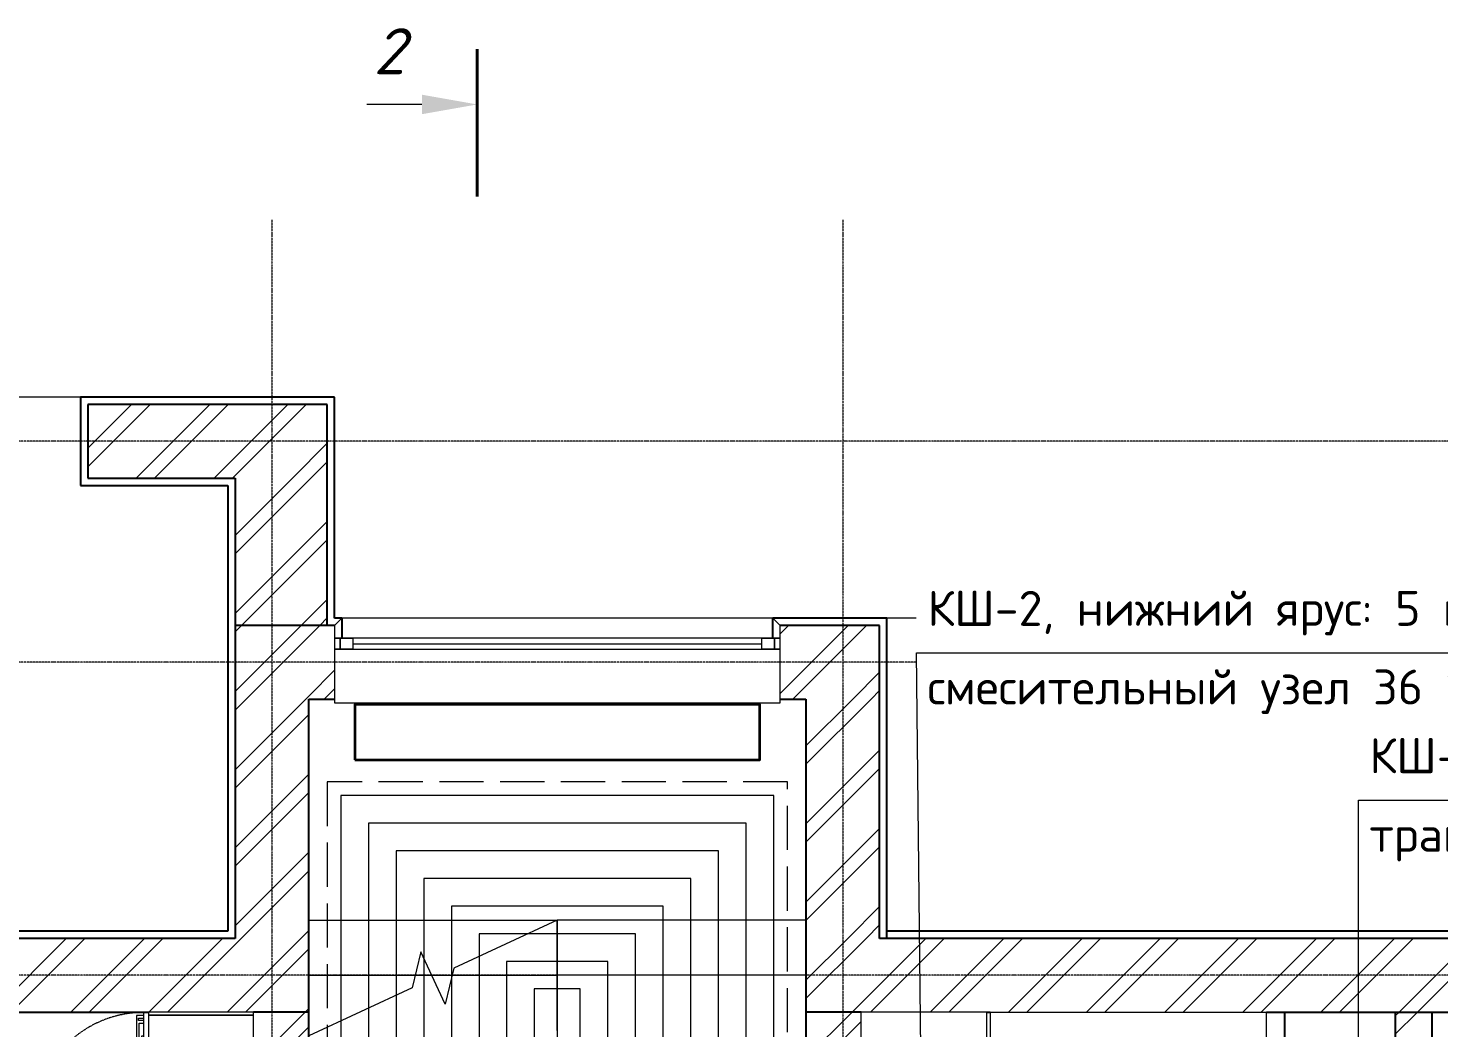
# Model space of a CAD drawing. Header units: millimetres. Extents: x -5016 to 22834, y -6019 to 18943.
# Drawn here: x 8177 to 15836, y 13514 to 18943 of the extents above; entities that cross this region are included whole.
import ezdxf
from ezdxf.enums import TextEntityAlignment as Align

# ---------------------------------------------------------------- set-up
doc = ezdxf.new("R2010")
doc.units = ezdxf.units.MM
for name, pattern in [('ОВ_ШТРИХ', [330, 240, -90]), ('Осевая 12-2-2', [16, 12, -2, 0, -2]), ('Пунктир 2-1_5', [3.5, 2, -1.5]), ('Сверху', [3.96875, 2.38125, -1.5875])]:
    doc.linetypes.add(name, pattern=pattern)
for name, color, linetype, lineweight in [('A-AREA-IDEN', 8, 'Continuous', 13), ('A-FLOR', 9, 'Continuous', 13), ('A-GLAZ', 8, 'Continuous', 13), ('A-WALL', 8, 'Continuous', 13), ('A-WALL-PATT', 8, 'Continuous', 13), ('G-ANNO-SYMB', 8, 'Continuous', 13), ('I-FURN', 9, 'Continuous', 13), ('M-EQPM', 9, 'Continuous', 13), ('S-GRID', 8, 'Continuous', 13), ('S-STRS', 9, 'Continuous', 13), ('АР_подложка', 8, 'Continuous', 13), ('ОВ_выноски', 7, 'Continuous', 18), ('ОВ_марки', 7, 'Continuous', 18), ('ОВ_приборы', 7, 'Continuous', 35), ('ОВ_Т11', 6, 'Continuous', 35), ('ОВ_Т21', 4, 'Continuous', 35), ('ОВ_ТП', 1, 'Continuous', 13)]:
    doc.layers.add(name, color=color, linetype=linetype, lineweight=lineweight)
doc.styles.add('GOST', font='isocpeur.ttf', dxfattribs={"width": 0.9})
doc.styles.add('GOST Common', font='GOST_Common.ttf', dxfattribs={"height": 300})
doc.styles.add('ISOCPEUR_I', font='isocpeui.ttf', dxfattribs={"height": 250})
pattern_1 = [(45, (0, 0), (-212.132, 212.132), []), (45, (0, 100), (-212.132, 212.132), [])]

# ---------------------------------------------------------------- blocks, each defined once
blk = doc.blocks.new('INT 02 Пенал - x4-1563996-Этаж 1 - Планировка')
at = {"layer": 'I-FURN'}
for p, q in [((-284, 0), (-300, 0)), ((-300, 0), (-300, -570)), ((-284, -570), (-284, 0)), ((284, 0), (-284, 0)), ((-284, 0), (-284, -570)), ((300, 0), (284, 0)), ((284, 0), (284, -570)), ((284, -570), (284, 0)), ((300, -570), (300, 0)), ((-300, -570), (-284, -570)), ((-298, -570), (-298, -595)), ((298, -595), (-298, -595)), ((-284, -570), (284, -570)), ((-266.5, -625), (-266.5, -595)), ((-253.5, -595), (-253.5, -625)), ((-92.5, -595), (-92.5, -620)), ((-62.5, -620), (-62.5, -598)), ((62.5, -598), (62.5, -620)), ((92.5, -620), (92.5, -595)), ((284, -570), (300, -570)), ((298, -595), (298, -570)), ((-253.5, -625), (-266.5, -625))]:
    blk.add_line(p, q, dxfattribs=at)
at = {"layer": 'I-FURN', "color": 8, "linetype": 'Сверху', "true_color": 0x808080}
blk.add_line((298, -595), (298, -1191), dxfattribs=at)
blk.add_arc((298, -595), 596, 180, 270, dxfattribs=at)
blk = doc.blocks.new('INT 02 ОБ - Духовка встроенная-1566567-Этаж 1 - Планировка')
at = {"layer": 'M-EQPM'}
for p, q in [((-283, -595), (-285, -595)), ((-267, -595), (-267, -635)), ((-225, -620), (-225, -595)), ((-155, -595), (-155, -607)), ((-155, -607), (-115, -607)), ((-115, -607), (-115, -595)), ((-63, -595), (-63, -598)), ((-57.5, -598), (-63, -598)), ((-57.5, -595), (-57.5, -598)), ((-50.9, -598), (-57.5, -598)), ((-50.9, -595), (-50.9, -598)), ((-48.7, -598), (-50.9, -598)), ((-48.7, -598), (-48.7, -595)), ((-7, -598), (-48.7, -598)), ((-7, -595), (-7, -598)), ((-0.4, -598), (-7, -598)), ((-0.4, -595), (-0.4, -598)), ((9.5, -595), (9.5, -598)), ((18.3, -598), (9.5, -598)), ((18.3, -595), (18.3, -598)), ((43.6, -598), (18.3, -598)), ((43.6, -598), (43.6, -595)), ((52.4, -598), (43.6, -598)), ((52.4, -595), (52.4, -598)), ((77.6, -598), (52.4, -598)), ((77.6, -595), (77.6, -598)), ((86.4, -598), (77.6, -598)), ((86.4, -595), (86.4, -598)), ((145, -595), (145, -607)), ((145, -607), (185, -607)), ((185, -607), (185, -595)), ((255, -595), (255, -620)), ((297, -635), (297, -595)), ((315, -595), (313, -595)), ((315, -595), (315, -570)), ((-267, -635), (297, -635)), ((255, -620), (-225, -620))]:
    blk.add_line(p, q, dxfattribs=at)
blk = doc.blocks.new('INT 18 Шкаф - INT 18 Шкаф-1565127-Этаж 1 - Планировка')
at = {"layer": 'I-FURN'}
for p, q in [((-750, 350), (750, 350)), ((-750, 350), (-750, -330)), ((750, -330), (750, 350)), ((750, -330), (-750, -330)), ((-748.5, -332), (-0.8, -332)), ((-748.5, -332), (-748.5, -350)), ((-0.8, -350), (-748.5, -350)), ((-0.8, -350), (-0.8, -332)), ((0.8, -332), (748.5, -332)), ((0.8, -332), (0.8, -350)), ((748.5, -350), (0.8, -350)), ((748.5, -350), (748.5, -332))]:
    blk.add_line(p, q, dxfattribs=at)
blk = doc.blocks.new('INT 20 Окно Прямоугольник 1ст - Ок-лестница 2420мм-1568873-Этаж 1 - Планировка')
at = {"layer": 'A-GLAZ'}
for p, q in [((-1170, 240), (-1210, 200)), ((1170, 240), (-1170, 240)), ((1210, 200), (1170, 240)), ((-1210, 200), (-1210, 130)), ((1210, 130), (1210, 200)), ((-1210, 130), (-1110, 130)), ((-1180, 130), (-1210, 130)), ((-1210, 130), (-1210, 70)), ((-1180, 70), (-1180, 130)), ((-1110, 130), (-1180, 130)), ((-1180, 130), (-1180, 70)), ((1110, 130), (1210, 130)), ((1180, 130), (1110, 130)), ((1210, 130), (1180, 130)), ((1180, 130), (1180, 70)), ((1180, 70), (1180, 130)), ((1210, 70), (1210, 130)), ((-1210, 70), (-1180, 70)), ((-1110, 70), (-1210, 70)), ((-1210, 70), (-1210, -200)), ((-1180, 70), (-1110, 70)), ((1210, 70), (1110, 70)), ((1110, 70), (1180, 70)), ((1180, 70), (1210, 70)), ((1210, -200), (1210, 70)), ((-1210, -200), (-1210, -220)), ((-1210, -220), (1210, -220)), ((1210, -220), (1210, -200))]:
    blk.add_line(p, q, dxfattribs=at)
blk = doc.blocks.new('INT 20 Откосы окон снаружи Прямоугольник - INT 20 Откосы окон снаружи Прямоугольник-1566588-Этаж 1 - Планировка')
at = {"layer": 'A-WALL', "lineweight": 25}
for p, q in [((-1186.7, 30), (-1186.7, -80)), ((1153.3, -80), (1153.3, 30))]:
    blk.add_line(p, q, dxfattribs=at)
blk = doc.blocks.new('INT 20 Откосы окон снаружи Прямоугольник - INT 20 Откосы окон снаружи Прямоугольник-1566600-Этаж 1 - Планировка')
at = {"layer": 'A-WALL', "lineweight": 25}
for p, q in [((-1186.7, 30), (-1186.7, -80)), ((1153.3, -80), (1153.3, 30))]:
    blk.add_line(p, q, dxfattribs=at)
blk = doc.blocks.new('INT 20 Стекло - Стекло-1566589-Этаж 1 - Планировка')
at = {"layer": 'A-GLAZ'}
for p, q in [((1820, 30), (-400, 30)), ((-400, 30), (-400, -30)), ((-400, 0), (1820, 0)), ((1820, -30), (1820, 30)), ((-400, -30), (1820, -30))]:
    blk.add_line(p, q, dxfattribs=at)
blk = doc.blocks.new('INT 18 Шкаф - INT 18 Шкаф-1565469-Этаж 1 - Планировка')
at = {"layer": 'I-FURN'}
for p, q in [((-1200, 330), (-1200, -350)), ((-1200, 330), (1200, 330)), ((-1198.5, 350), (-1198.5, 332)), ((-0.8, 332), (-1198.5, 332)), ((-520, 350), (-0.8, 350)), ((-0.8, 332), (-0.8, 350)), ((0.8, 350), (1198.5, 350)), ((0.8, 350), (0.8, 332)), ((1198.5, 332), (0.8, 332)), ((1198.5, 332), (1198.5, 350)), ((1200, -350), (1200, 330)), ((1200, -350), (-1200, -350))]:
    blk.add_line(p, q, dxfattribs=at)
blk = doc.blocks.new('Разрез - Номер спереди-3576-Этаж 1 - Планировка')
at = {"layer": 'G-ANNO-SYMB'}
blk.add_hatch(color=256, dxfattribs=at).paths.add_polyline_path([(2.471, -3), (3, 0), (3.529, -3)])
at = {"layer": 'G-ANNO-SYMB', "lineweight": 40}
blk.add_line((0, 0), (8, 0), dxfattribs=at)
at = {"layer": 'G-ANNO-SYMB'}
blk.add_line((3, -3), (3, -6), dxfattribs=at)
blk = doc.blocks.new('INT Марка помещения - Номер помещения _ Площадь _ Имя-1615504-Этаж 1 - Планировка')
at = {"layer": 'A-AREA-IDEN'}
for start, end in [(360, 180), (180, 360)]:
    blk.add_arc((0, 0), 2.6, start, end, dxfattribs=at)
blk = doc.blocks.new('АР_План_1_этажа')
at = {"layer": 'A-WALL-PATT', "lineweight": 9}
h = blk.add_hatch(dxfattribs=at)
h.set_pattern_fill('FP_1', color=256, style=0, pattern_type=2)
h.set_pattern_definition(pattern_1)
h.paths.add_polyline_path([(11968.2, 21172.6), (11968.2, 21572.6), (10668.2, 21572.6), (10668.2, 21172.6), (11468.2, 21172.6)])
h = blk.add_hatch(dxfattribs=at)
h.set_pattern_fill('FP_1', color=256, style=0, pattern_type=2)
h.set_pattern_definition(pattern_1)
h.paths.add_polyline_path([(11468.2, 20372.6), (11968.2, 20372.6), (11968.2, 21172.6), (11468.2, 21172.6), (11468.2, 20797.9)])
h = blk.add_hatch(dxfattribs=at)
h.set_pattern_fill('FP_1', color=256, style=0, pattern_type=2)
h.set_pattern_definition(pattern_1)
h.paths.add_polyline_path([(11868.2, 18672.6), (11868.2, 20372.6), (11468.2, 20372.6), (11468.2, 18672.6), (11680.5, 18672.6)])
h = blk.add_hatch(dxfattribs=at)
h.set_pattern_fill('FP_1', color=256, style=0, pattern_type=2)
h.set_pattern_definition(pattern_1)
h.paths.add_polyline_path([(14929.8, 19972.6), (14968.2, 19972.6), (14968.2, 20372.6), (14428.2, 20372.6), (14428.2, 19972.6), (14568.2, 19972.6)])
h.paths.add_polyline_path([(11868.2, 19972.6), (12008.2, 19972.6), (12008.2, 20372.6), (11868.2, 20372.6), (11868.2, 20242.6)])
h = blk.add_hatch(dxfattribs=at)
h.set_pattern_fill('FP_1', color=256, style=0, pattern_type=2)
h.set_pattern_definition(pattern_1)
h.paths.add_polyline_path([(16710.8, 20072.6), (16760.8, 20072.6), (16760.8, 20272.6), (16710.8, 20272.6)])
h = blk.add_hatch(dxfattribs=at)
h.set_pattern_fill('FP_1', color=256, style=0, pattern_type=2)
h.set_pattern_definition(pattern_1)
h.paths.add_polyline_path([(16820, 20072.6), (16870, 20072.6), (16870, 20272.6), (16820, 20272.6)])
h = blk.add_hatch(dxfattribs=at)
h.set_pattern_fill('FP_1', color=256, style=0, pattern_type=2)
h.set_pattern_definition(pattern_1)
h.paths.add_polyline_path([(17038.4, 20072.6), (17088.4, 20072.6), (17088.4, 20272.6), (17038.4, 20272.6)])
h = blk.add_hatch(dxfattribs=at)
h.set_pattern_fill('FP_1', color=256, style=0, pattern_type=2)
h.set_pattern_definition(pattern_1)
h.paths.add_polyline_path([(17147.6, 20072.6), (17197.6, 20072.6), (17197.6, 20272.6), (17147.6, 20272.6)])
h = blk.add_hatch(dxfattribs=at)
h.set_pattern_fill('FP_1', color=256, style=0, pattern_type=2)
h.set_pattern_definition(pattern_1)
h.paths.add_polyline_path([(17256.8, 20072.6), (17306.8, 20072.6), (17306.8, 20272.6), (17256.8, 20272.6)])
h = blk.add_hatch(dxfattribs=at)
h.set_pattern_fill('FP_1', color=256, style=0, pattern_type=2)
h.set_pattern_definition(pattern_1)
h.paths.add_polyline_path([(17475.1, 20072.6), (17525.1, 20072.6), (17525.1, 20272.6), (17475.1, 20272.6)])
h = blk.add_hatch(dxfattribs=at)
h.set_pattern_fill('FP_1', color=256, style=0, pattern_type=2)
h.set_pattern_definition(pattern_1)
h.paths.add_polyline_path([(17584.3, 20072.6), (17634.3, 20072.6), (17634.3, 20272.6), (17584.3, 20272.6)])
h = blk.add_hatch(dxfattribs=at)
h.set_pattern_fill('FP_1', color=256, style=0, pattern_type=2)
h.set_pattern_definition(pattern_1)
h.paths.add_polyline_path([(17693.5, 20072.6), (17743.5, 20072.6), (17743.5, 20272.6), (17693.5, 20272.6)])
h = blk.add_hatch(dxfattribs=at)
h.set_pattern_fill('FP_1', color=256, style=0, pattern_type=2)
h.set_pattern_definition(pattern_1)
h.paths.add_polyline_path([(17802.7, 20072.6), (17852.7, 20072.6), (17852.7, 20272.6), (17802.7, 20272.6)])
h = blk.add_hatch(dxfattribs=at)
h.set_pattern_fill('FP_1', color=256, style=0, pattern_type=2)
h.set_pattern_definition(pattern_1)
h.paths.add_polyline_path([(17911.9, 20072.6), (17961.9, 20072.6), (17961.9, 20272.6), (17911.9, 20272.6)])
h = blk.add_hatch(dxfattribs=at)
h.set_pattern_fill('FP_1', color=256, style=0, pattern_type=2)
h.set_pattern_definition(pattern_1)
h.paths.add_polyline_path([(14568.2, 18672.6), (14968.2, 18672.6), (14968.2, 19972.6), (14568.2, 19972.6)])
h = blk.add_hatch(dxfattribs=at)
h.set_pattern_fill('FP_1', color=256, style=0, pattern_type=2)
h.set_pattern_definition(pattern_1)
h.paths.add_polyline_path([(11868.2, 18272.6), (11868.2, 18672.6), (9918.2, 18672.6), (9918.2, 18272.6), (11680.5, 18272.6)])
h.paths.add_polyline_path([(3918.2, 18272.6), (3918.2, 18672.6), (1968.2, 18672.6), (1968.2, 18272.6), (3376.8, 18272.6)])
h = blk.add_hatch(dxfattribs=at)
h.set_pattern_fill('FP_1', color=256, style=0, pattern_type=2)
h.set_pattern_definition(pattern_1)
h.paths.add_polyline_path([(21968.2, 18272.6), (21968.2, 18672.6), (14568.2, 18672.6), (14568.2, 18272.6), (20706.2, 18272.6)])
h = blk.add_hatch(dxfattribs=at)
h.set_pattern_fill('FP_1', color=256, style=0, pattern_type=2)
h.set_pattern_definition(pattern_1)
h.paths.add_polyline_path([(11568.2, 5972.6), (11868.2, 5972.6), (11868.2, 7372.6), (11568.2, 7372.6)])
h.paths.add_polyline_path([(11680.5, 8272.6), (11868.2, 8272.6), (11868.2, 9572.6), (11568.2, 9572.6), (11568.2, 8272.6)])
h.paths.add_polyline_path([(11568.2, 10272.6), (11868.2, 10272.6), (11868.2, 10822.6), (11568.2, 10822.6)])
h.paths.add_polyline_path([(11868.2, 11122.6), (11868.2, 11322.6), (11568.2, 11322.6), (11568.2, 11122.6)])
h.paths.add_polyline_path([(11568.2, 12822.6), (11868.2, 12822.6), (11868.2, 18272.6), (11568.2, 18272.6), (11568.2, 12924.3)])
h = blk.add_hatch(dxfattribs=at)
h.set_pattern_fill('FP_1', color=256, style=0, pattern_type=2)
h.set_pattern_definition(pattern_1)
h.paths.add_polyline_path([(14868.2, 5972.6), (14868.2, 7372.6), (14568.2, 7372.6), (14568.2, 5972.6)])
h.paths.add_polyline_path([(14868.2, 8272.6), (14868.2, 13947.6), (14568.2, 13947.6), (14568.2, 8272.6)])
h.paths.add_polyline_path([(14568.2, 15447.6), (14868.2, 15447.6), (14868.2, 18272.6), (14568.2, 18272.6), (14568.2, 15872.6)])
h = blk.add_hatch(dxfattribs=at)
h.set_pattern_fill('FP_1', color=256, style=0, pattern_type=2)
h.set_pattern_definition(pattern_1)
h.paths.add_polyline_path([(17168.2, 16672.6), (17168.2, 18272.6), (17068.2, 18272.6), (17068.2, 16672.6), (17088.2, 16672.6)])
h = blk.add_hatch(dxfattribs=at)
h.set_pattern_fill('FP_1', color=256, style=0, pattern_type=2)
h.set_pattern_definition(pattern_1)
h.paths.add_polyline_path([(17968.2, 13722.6), (17968.2, 14247.6), (17768.2, 14247.6), (17768.2, 13722.6), (17818, 13722.6)])
h.paths.add_polyline_path([(17768.2, 15147.6), (17968.2, 15147.6), (17968.2, 18272.6), (17768.2, 18272.6), (17768.2, 15672.6)])
at = {"layer": 'A-FLOR'}
for p, q in [((10628.2, 21612.6), (3208.2, 21612.6)), ((21128.2, 20412.6), (15008.2, 20412.6))]:
    blk.add_line(p, q, dxfattribs=at)
at = {"layer": 'A-WALL', "lineweight": 25}
for p, q in [((10628.2, 21612.6), (10628.2, 21132.6)), ((12008.2, 21612.6), (10628.2, 21612.6)), ((12008.2, 20412.6), (12008.2, 21612.6)), ((11968.2, 21572.6), (10668.2, 21572.6)), ((10668.2, 21572.6), (10668.2, 21172.6)), ((11968.2, 20372.6), (11968.2, 21572.6)), ((10668.2, 21172.6), (11468.2, 21172.6)), ((11468.2, 21172.6), (11468.2, 18672.6)), ((10628.2, 21132.6), (11428.2, 21132.6)), ((11428.2, 21132.6), (11428.2, 18712.6)), ((12048.2, 20412.6), (12008.2, 20412.6)), ((15008.2, 20412.6), (14388.2, 20412.6)), ((15008.2, 18672.6), (15008.2, 20412.6)), ((12008.2, 20372.6), (11468.2, 20372.6)), ((14968.2, 20372.6), (14428.2, 20372.6)), ((14968.2, 18672.6), (14968.2, 20372.6)), ((16710.8, 20272.6), (16710.8, 20072.6)), ((16760.8, 20272.6), (16710.8, 20272.6)), ((16760.8, 20072.6), (16760.8, 20272.6)), ((16820, 20272.6), (16820, 20072.6)), ((16870, 20272.6), (16820, 20272.6)), ((16870, 20072.6), (16870, 20272.6)), ((16929.2, 20272.6), (16929.2, 20072.6)), ((16979.2, 20272.6), (16929.2, 20272.6)), ((16979.2, 20072.6), (16979.2, 20272.6)), ((17038.4, 20272.6), (17038.4, 20072.6)), ((17088.4, 20272.6), (17038.4, 20272.6)), ((17088.4, 20072.6), (17088.4, 20272.6)), ((17147.6, 20272.6), (17147.6, 20072.6)), ((17197.6, 20272.6), (17147.6, 20272.6)), ((17197.6, 20072.6), (17197.6, 20272.6)), ((17256.8, 20272.6), (17256.8, 20072.6)), ((17306.8, 20272.6), (17256.8, 20272.6)), ((17306.8, 20072.6), (17306.8, 20272.6)), ((17365.9, 20272.6), (17365.9, 20072.6)), ((17415.9, 20272.6), (17365.9, 20272.6)), ((17415.9, 20072.6), (17415.9, 20272.6)), ((17475.1, 20272.6), (17475.1, 20072.6)), ((17525.1, 20272.6), (17475.1, 20272.6)), ((17525.1, 20072.6), (17525.1, 20272.6)), ((17584.3, 20272.6), (17584.3, 20072.6)), ((17634.3, 20272.6), (17584.3, 20272.6)), ((17634.3, 20072.6), (17634.3, 20272.6)), ((17693.5, 20272.6), (17693.5, 20072.6)), ((17743.5, 20272.6), (17693.5, 20272.6)), ((17743.5, 20072.6), (17743.5, 20272.6)), ((17802.7, 20272.6), (17802.7, 20072.6)), ((17852.7, 20272.6), (17802.7, 20272.6)), ((17852.7, 20072.6), (17852.7, 20272.6)), ((17911.9, 20272.6), (17911.9, 20072.6)), ((17961.9, 20272.6), (17911.9, 20272.6)), ((17961.9, 20072.6), (17961.9, 20272.6)), ((16710.8, 20072.6), (16760.8, 20072.6)), ((16820, 20072.6), (16870, 20072.6)), ((16929.2, 20072.6), (16979.2, 20072.6)), ((17038.4, 20072.6), (17088.4, 20072.6)), ((17147.6, 20072.6), (17197.6, 20072.6)), ((17256.8, 20072.6), (17306.8, 20072.6)), ((17365.9, 20072.6), (17415.9, 20072.6)), ((17475.1, 20072.6), (17525.1, 20072.6)), ((17584.3, 20072.6), (17634.3, 20072.6)), ((17693.5, 20072.6), (17743.5, 20072.6)), ((17802.7, 20072.6), (17852.7, 20072.6)), ((17911.9, 20072.6), (17961.9, 20072.6)), ((11868.2, 19972.6), (12008.2, 19972.6)), ((11868.2, 12822.6), (11868.2, 19972.6)), ((14428.2, 19972.6), (14568.2, 19972.6)), ((14568.2, 19972.6), (14568.2, 15447.6)), ((11428.2, 18712.6), (9878.2, 18712.6)), ((21968.2, 18712.6), (15008.2, 18712.6)), ((11468.2, 18672.6), (9918.2, 18672.6)), ((21968.2, 18672.6), (14968.2, 18672.6)), ((9918.2, 18272.6), (10998.2, 18272.6)), ((11868.2, 18272.6), (11568.2, 18272.6)), ((14868.2, 18272.6), (14568.2, 18272.6)), ((15548.2, 18272.6), (15568.2, 18272.6)), ((17068.2, 18272.6), (21968.2, 18272.6)), ((17168.2, 16772.6), (17168.2, 18272.6)), ((17768.2, 18272.6), (17768.2, 16672.6)), ((17968.2, 15147.6), (17968.2, 18272.6))]:
    blk.add_line(p, q, dxfattribs=at)
at = {"layer": 'G-ANNO-SYMB', "linetype": 'Пунктир 2-1_5'}
blk.add_line((12783.1, 23501.7), (12783.1, 23251.9), dxfattribs=at)
at = {"layer": 'S-GRID', "color": 251, "linetype": 'Осевая 12-2-2', "true_color": 0x646464}
for p, q in [((11668.2, 22574.8), (11668.2, -1346.2)), ((14768.2, 22574.8), (14768.2, -1346.2)), ((23375.6, 21372.6), (-1176.1, 21372.6)), ((23375.6, 20172.6), (-1176.1, 20172.6)), ((23375.6, 18472.6), (-1176.1, 18472.6))]:
    blk.add_line(p, q, dxfattribs=at)
at = {"layer": 'S-STRS', "linetype": 'Пунктир 2-1_5'}
for p, q in [((11868.2, 19972.6), (11868.2, 18772.6)), ((12008.2, 19972.6), (11868.2, 19972.6)), ((14568.2, 19972.6), (14428.2, 19972.6)), ((14568.2, 18772.6), (14568.2, 19972.6)), ((11868.2, 18772.6), (13218.2, 18772.6)), ((11868.2, 18580.1), (11868.2, 18772.6)), ((14568.2, 18772.6), (13218.2, 18772.6)), ((13218.2, 18772.6), (13218.2, 15772.6)), ((14568.2, 18772.6), (14568.2, 15772.6)), ((11868.2, 18472.6), (12446.3, 18472.6)), ((12536.3, 18472.6), (12647.2, 18472.6)), ((14568.2, 18472.6), (13218.2, 18472.6))]:
    blk.add_line(p, q, dxfattribs=at)
at = {"layer": 'S-STRS'}
for p, q in [((13218.2, 18772.6), (12656.5, 18510.7)), ((13218.2, 18472.6), (13218.2, 18772.6)), ((12477.2, 18599.5), (12429.9, 18405.1)), ((12609.2, 18316.3), (12477.2, 18599.5)), ((12446.3, 18472.6), (12536.3, 18472.6)), ((12656.5, 18510.7), (12609.2, 18316.3)), ((12647.2, 18472.6), (13218.2, 18472.6)), ((13218.2, 18172.6), (13218.2, 18472.6)), ((12429.9, 18405.1), (11868.2, 18143.1))]:
    blk.add_line(p, q, dxfattribs=at)
at = {"layer": 'A-AREA-IDEN', "xscale": 99.99999999999993, "yscale": 99.99999999999993, "zscale": 99.99999999999993}
blk.add_blockref('INT Марка помещения - Номер помещения _ Площадь _ Имя-1615504-Этаж 1 - Планировка', (18154.8, 19377.7), dxfattribs=at)
at = {"layer": 'A-GLAZ'}
for name, p in [('INT 20 Окно Прямоугольник 1ст - Ок-лестница 2420мм-1568873-Этаж 1 - Планировка', (13218.2, 20172.6)), ('INT 20 Стекло - Стекло-1566589-Этаж 1 - Планировка', (12508.2, 20272.6))]:
    blk.add_blockref(name, p, dxfattribs=at)
at = {"layer": 'A-WALL', "lineweight": 25}
for name in ['INT 20 Откосы окон снаружи Прямоугольник - INT 20 Откосы окон снаружи Прямоугольник-1566588-Этаж 1 - Планировка', 'INT 20 Откосы окон снаружи Прямоугольник - INT 20 Откосы окон снаружи Прямоугольник-1566600-Этаж 1 - Планировка']:
    blk.add_blockref(name, (13234.9, 20382.6), dxfattribs=at)
at = {"layer": 'G-ANNO-SYMB', "xscale": 99.99999999999993, "yscale": 99.99999999999993, "zscale": 99.99999999999993, "rotation": 269.9999999999987}
blk.add_blockref('Разрез - Номер спереди-3576-Этаж 1 - Планировка', (12783.1, 23501.7), dxfattribs=at)
at = {"layer": 'I-FURN'}
for name, p, rotation in [('INT 02 Пенал - x4-1563996-Этаж 1 - Планировка', (11568.2, 17972.6), 270.0000000000004), ('INT 18 Шкаф - INT 18 Шкаф-1565469-Этаж 1 - Планировка', (15218.2, 17072.6), 270.0000000000002)]:
    blk.add_blockref(name, p, dxfattribs=dict(at, rotation=rotation))
blk.add_blockref('INT 18 Шкаф - INT 18 Шкаф-1565127-Этаж 1 - Планировка', (16318.2, 17922.6), dxfattribs=at)
at = {"layer": 'M-EQPM', "rotation": 270.0000000000004}
blk.add_blockref('INT 02 ОБ - Духовка встроенная-1566567-Этаж 1 - Планировка', (11568.2, 17987.6), dxfattribs=at)
at = {"layer": 'A-AREA-IDEN', "insert": (17843.4, 19516.5), "char_height": 300, "width": 761.603, "attachment_point": 1, "style": 'GOST Common'}
blk.add_mtext('1.13', dxfattribs=at)
at = {"layer": 'G-ANNO-SYMB', "insert": (12219.7, 23615.8), "char_height": 250, "width": 224.472, "attachment_point": 1, "style": 'ISOCPEUR_I', "bg_fill": 3, "box_fill_scale": 0, "bg_fill_color": 256, "bg_fill_true_color": 3254780160, "bg_fill_transparency": 256}
blk.add_mtext('\\fISOCPEUR|b0|i1|c204|p34|;2', dxfattribs=at)

msp = doc.modelspace()

# ---------------------------------------------------------------- block references
at = {"layer": 'АР_подложка'}
msp.add_blockref('АР_План_1_этажа', (-2168, -4673), dxfattribs=at)

# ---------------------------------------------------------------- next in the draw order: linework, layer by layer
at = {"layer": 'ОВ_приборы'}
msp.add_lwpolyline([(9950, 14970), (12150, 14970), (12150, 15270), (9950, 15270)], close=True, dxfattribs=at)
at = {"layer": 'ОВ_Т11', "lineweight": 18}
msp.add_lwpolyline([(12125, 10850), (12125, 11075), (12075, 11075), (12075, 14625), (10025, 14625), (10025, 11625), (11275, 11625), (11275, 11075), (11775, 11075), (11775, 14325), (10325, 14325), (10325, 11925), (11575, 11925), (11575, 11375), (11475, 11375), (11475, 14025), (10625, 14025), (10625, 12225), (11175, 12225), (11175, 13725), (10925, 13725), (10925, 12525), (10925, 12525)], dxfattribs=at)
at = {"layer": 'ОВ_Т21', "lineweight": 18}
for points in [[(12225, 10925), (12225, 14775), (9875, 14775), (9875, 11475)], [(11925, 10925), (11925, 14475), (10175, 14475), (10175, 11775)], [(11625, 11225), (11625, 14175), (10475, 14175), (10475, 12075)], [(11325, 12075), (11325, 13875), (10775, 13875), (10775, 12375)]]:
    msp.add_lwpolyline(points, dxfattribs=at)
at = {"layer": 'ОВ_ТП', "linetype": 'ОВ_ШТРИХ'}
msp.add_lwpolyline([(12300, 10850), (12300, 14850), (9800, 14850), (9800, 11400), (11050, 11400), (11050, 10850)], close=True, dxfattribs=at)

# ---------------------------------------------------------------- next in the draw order: wipeouts: each hides what was drawn before it
for points in [[(13000, 15222.5), (17832, 15222.5), (17832, 15877.5), (13000, 15877.5)], [(15400, 14422.5), (18936.2, 14422.5), (18936.2, 15077.5), (15400, 15077.5)]]:
    msp.add_wipeout(points)

# ---------------------------------------------------------------- next in the draw order: linework, layer by layer
at = {"layer": 'ОВ_выноски'}
for points in [[(13050, 11070), (13000, 15550)], [(13000, 15550), (17832, 15550)], [(15400, 11070), (15400, 14750)], [(15400, 14750), (18936.2, 14750)]]:
    msp.add_lwpolyline(points, dxfattribs=at)

# ---------------------------------------------------------------- next in the draw order: texts
at = {"layer": 'ОВ_марки', "style": 'GOST'}
for s, p in [('КШ-2, нижний ярус: 5 петель', (13060, 15640)), ('КШ-5: 5 петель, 36 °С', (15460, 14840))]:
    msp.add_text(s, height=190, dxfattribs=at).set_placement(p, align=Align.BOTTOM_LEFT)
for s, p in [('смесительный узел 36 °С — на КШ-2 и КШ-5', (13060, 15460)), ('транзит 25×3,5 от КШ-2 в полу', (15460, 14660))]:
    msp.add_text(s, height=190, dxfattribs=at).set_placement(p, align=Align.TOP_LEFT)

doc.saveas('drawing.dxf')
